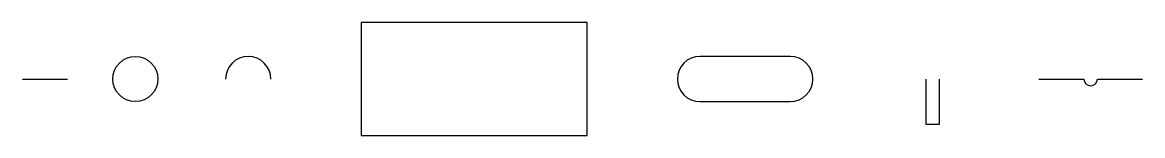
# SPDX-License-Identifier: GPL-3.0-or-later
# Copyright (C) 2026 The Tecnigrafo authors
# Model space of a CAD drawing. Header units: millimetres. Extents: x 0 to 1000250, y -25 to 1000025.
# Drawn here: x 0 to 496, y -25 to 25 of the extents above; entities outside this region: 1.
import ezdxf

# ---------------------------------------------------------------- set-up
doc = ezdxf.new("R2010")
doc.units = ezdxf.units.MM

msp = doc.modelspace()

# ---------------------------------------------------------------- linework, layer by layer
msp.add_line((0, 0), (20, 0))
for points in [[(1000150, 999975), (1000250, 999975), (1000250, 1000025), (1000150, 1000025)], [(150, -25), (250, -25), (250, 25), (150, 25)]]:
    msp.add_lwpolyline(points, close=True)
msp.add_lwpolyline([(300, -10), (340, -10, 1), (340, 10), (300, 10, 1)], format="xyb", close=True)
msp.add_lwpolyline([(400, 0), (400, -20), (406, -20), (406, 0)])
msp.add_lwpolyline([(450, 0), (470, 0, 1), (476, 0), (496, 0)], format="xyb")
msp.add_circle((50, 0), 10)
msp.add_arc((100, 0), 10, 0, 180)

doc.saveas('drawing.dxf')
